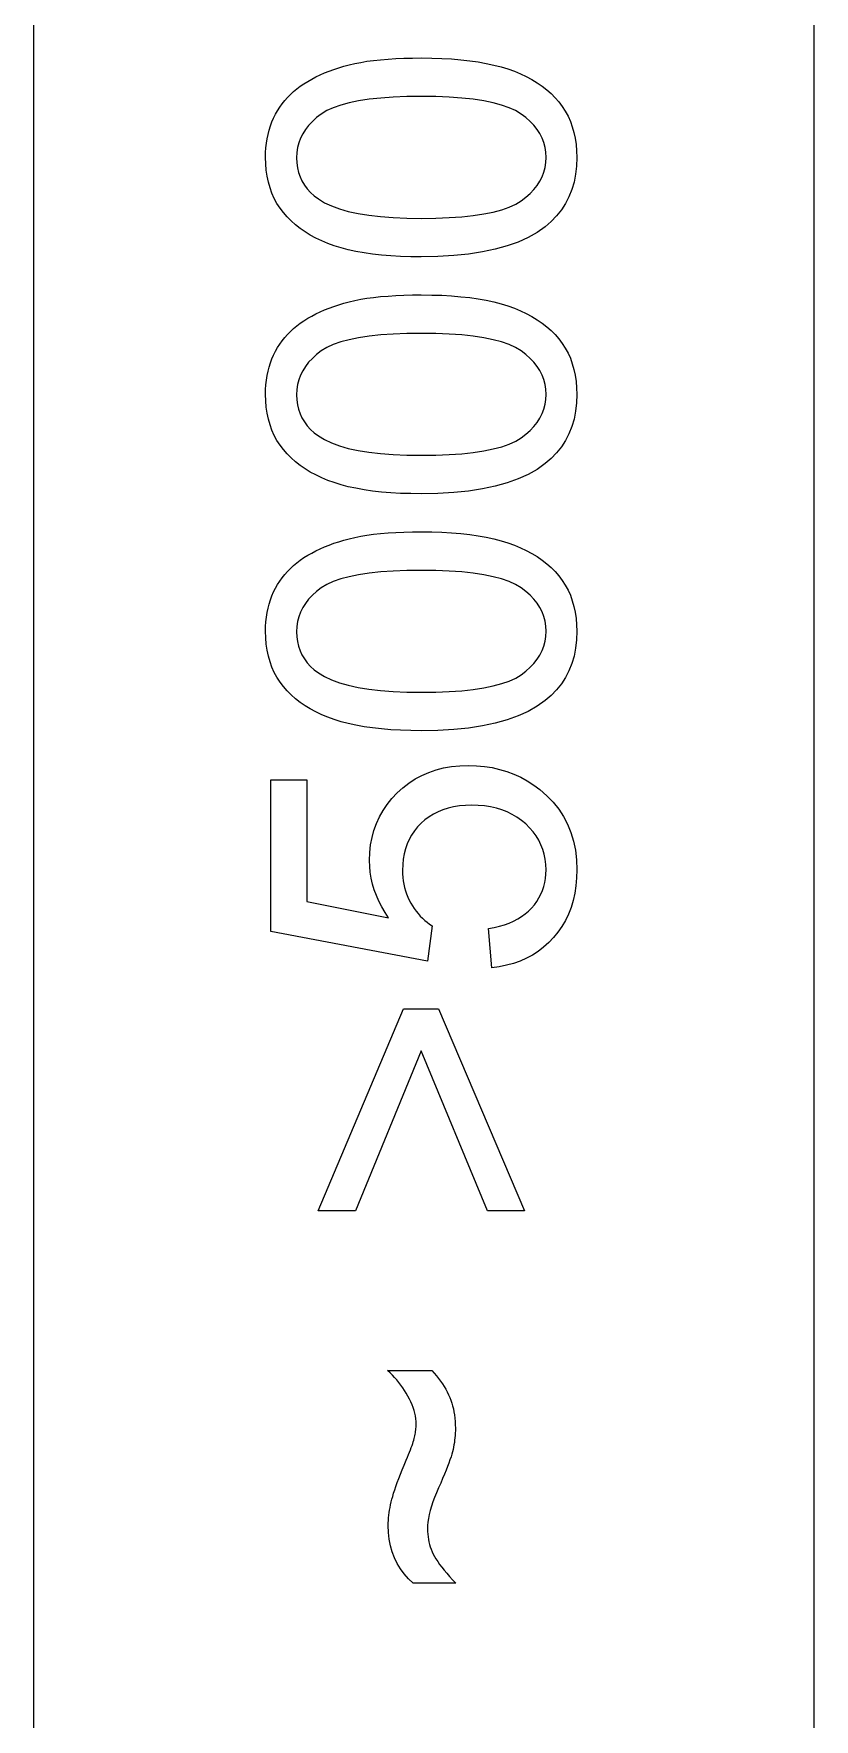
# Model space of a CAD drawing. Extents: x 23 to 417, y 3 to 294.
# Drawn here: x 228.2 to 230.76, y 15.36 to 20.88 of the extents above; entities that cross this region are included whole.
import ezdxf

# ---------------------------------------------------------------- set-up
doc = ezdxf.new("R2010")
doc.units = 0

msp = doc.modelspace()

# ---------------------------------------------------------------- linework, layer by layer
at = {"color": 7, "lineweight": 13}
for p, q in [((228.1969, 10.2218), (228.1969, 50.2218)), ((230.7576, 10.2218), (230.7576, 50.2218))]:
    msp.add_line(p, q, dxfattribs=at)
for points in [[(229.4684, 20.1508), (229.4336, 20.1512), (229.4002, 20.1523), (229.3682, 20.1541), (229.3376, 20.1567), (229.3083, 20.16), (229.2805, 20.164), (229.254, 20.1687), (229.2289, 20.1742), (229.2052, 20.1804), (229.1829, 20.1873), (229.1618, 20.195), (229.1416, 20.2033), (229.1225, 20.2124), (229.1043, 20.2222), (229.0871, 20.2327), (229.0709, 20.2439), (229.0558, 20.2558), (229.0415, 20.2684), (229.0283, 20.2817), (229.0161, 20.2958), (229.005, 20.3106), (228.995, 20.3261), (228.9862, 20.3423), (228.9786, 20.3593), (228.9721, 20.377), (228.9668, 20.3955), (228.9627, 20.4148), (228.9598, 20.4347), (228.958, 20.4554), (228.9574, 20.4769), (228.9578, 20.4928), (228.9587, 20.5083), (228.9604, 20.5234), (228.9626, 20.5381), (228.9655, 20.5524), (228.9691, 20.5664), (228.9733, 20.5799), (228.9782, 20.593), (228.9837, 20.6058), (228.9898, 20.6181), (228.9966, 20.63), (229.004, 20.6415), (229.0119, 20.6526), (229.0203, 20.6633), (229.0294, 20.6735), (229.039, 20.6833), (229.0492, 20.6927), (229.06, 20.7017), (229.0714, 20.7102), (229.0833, 20.7184), (229.0958, 20.7261), (229.1088, 20.7335), (229.1223, 20.7406), (229.1364, 20.7473), (229.151, 20.7537), (229.1661, 20.7597), (229.1818, 20.7654), (229.198, 20.7708), (229.2147, 20.7758), (229.232, 20.7804), (229.2501, 20.7847), (229.2695, 20.7885), (229.2901, 20.7919), (229.3119, 20.7948), (229.3349, 20.7973), (229.3592, 20.7993), (229.3846, 20.8009), (229.4113, 20.802), (229.4392, 20.8027), (229.4684, 20.8029), (229.5029, 20.8026), (229.536, 20.8015), (229.5678, 20.7997), (229.5983, 20.7972), (229.6274, 20.7939), (229.6551, 20.7899), (229.6815, 20.7852), (229.7065, 20.7798), (229.7302, 20.7737), (229.7525, 20.7668), (229.7736, 20.7592), (229.7937, 20.7509), (229.8129, 20.7419), (229.8311, 20.7321), (229.8483, 20.7217), (229.8645, 20.7105), (229.8798, 20.6986), (229.894, 20.686), (229.9073, 20.6727), (229.9196, 20.6587), (229.9308, 20.6439), (229.9408, 20.6284), (229.9497, 20.6121), (229.9573, 20.595), (229.9638, 20.5772), (229.9691, 20.5587), (229.9733, 20.5394), (229.9762, 20.5193), (229.978, 20.4985), (229.9786, 20.4769), (229.9776, 20.4486), (229.9744, 20.4215), (229.9693, 20.3957), (229.962, 20.3711), (229.9527, 20.3478), (229.9413, 20.3257), (229.9278, 20.3049), (229.9122, 20.2852), (229.8946, 20.2669), (229.8749, 20.2497), (229.8484, 20.2309), (229.8187, 20.2141), (229.7859, 20.1993), (229.7499, 20.1864), (229.7108, 20.1756), (229.6686, 20.1667), (229.6233, 20.1597), (229.5748, 20.1548), (229.5231, 20.1518)], [(229.4684, 20.277), (229.516, 20.2776), (229.5603, 20.2793), (229.6013, 20.2822), (229.639, 20.2862), (229.6734, 20.2914), (229.7045, 20.2978), (229.7324, 20.3053), (229.7569, 20.3139), (229.7782, 20.3237), (229.7961, 20.3347), (229.8116, 20.3465), (229.8255, 20.3588), (229.8377, 20.3717), (229.8483, 20.3851), (229.8573, 20.399), (229.8646, 20.4135), (229.8703, 20.4286), (229.8744, 20.4441), (229.8768, 20.4602), (229.8776, 20.4769), (229.8768, 20.4935), (229.8744, 20.5096), (229.8703, 20.5252), (229.8645, 20.5402), (229.8572, 20.5547), (229.8482, 20.5687), (229.8375, 20.5821), (229.8252, 20.595), (229.8113, 20.6073), (229.7958, 20.6191), (229.7778, 20.6301), (229.7565, 20.6399), (229.7319, 20.6485), (229.7041, 20.656), (229.673, 20.6623), (229.6386, 20.6675), (229.601, 20.6716), (229.56, 20.6744), (229.5158, 20.6762), (229.4684, 20.6768), (229.4206, 20.6762), (229.3762, 20.6744), (229.3351, 20.6716), (229.2973, 20.6675), (229.2629, 20.6623), (229.2317, 20.656), (229.2039, 20.6485), (229.1794, 20.6399), (229.1581, 20.6301), (229.1402, 20.6191), (229.1248, 20.6073), (229.111, 20.5949), (229.0988, 20.582), (229.0883, 20.5685), (229.0794, 20.5544), (229.0721, 20.5398), (229.0664, 20.5245), (229.0623, 20.5088), (229.0599, 20.4924), (229.0591, 20.4755), (229.0598, 20.459), (229.0619, 20.4431), (229.0655, 20.4278), (229.0705, 20.4133), (229.077, 20.3995), (229.0849, 20.3863), (229.0942, 20.3738), (229.1049, 20.362), (229.1171, 20.3509), (229.1307, 20.3405), (229.1505, 20.3284), (229.1735, 20.3176), (229.1995, 20.3081), (229.2286, 20.2999), (229.2608, 20.2929), (229.2961, 20.2872), (229.3345, 20.2827), (229.3761, 20.2796), (229.4207, 20.2777)], [(229.4684, 19.3739), (229.4336, 19.3743), (229.4002, 19.3753), (229.3682, 19.3772), (229.3376, 19.3797), (229.3083, 19.383), (229.2805, 19.387), (229.254, 19.3918), (229.2289, 19.3972), (229.2052, 19.4035), (229.1829, 19.4104), (229.1618, 19.418), (229.1416, 19.4264), (229.1225, 19.4355), (229.1043, 19.4453), (229.0871, 19.4557), (229.0709, 19.4669), (229.0558, 19.4789), (229.0415, 19.4915), (229.0283, 19.5048), (229.0161, 19.5188), (229.005, 19.5336), (228.995, 19.5491), (228.9862, 19.5654), (228.9786, 19.5824), (228.9721, 19.6001), (228.9668, 19.6186), (228.9627, 19.6378), (228.9598, 19.6578), (228.958, 19.6785), (228.9574, 19.6999), (228.9578, 19.7158), (228.9587, 19.7314), (228.9604, 19.7465), (228.9626, 19.7612), (228.9655, 19.7755), (228.9691, 19.7894), (228.9733, 19.8029), (228.9782, 19.8161), (228.9837, 19.8288), (228.9898, 19.8411), (228.9966, 19.8531), (229.004, 19.8646), (229.0119, 19.8757), (229.0203, 19.8863), (229.0294, 19.8966), (229.039, 19.9064), (229.0492, 19.9158), (229.06, 19.9247), (229.0714, 19.9333), (229.0833, 19.9414), (229.0958, 19.9492), (229.1088, 19.9566), (229.1223, 19.9636), (229.1364, 19.9703), (229.151, 19.9767), (229.1661, 19.9828), (229.1818, 19.9885), (229.198, 19.9938), (229.2147, 19.9988), (229.232, 20.0035), (229.2501, 20.0078), (229.2695, 20.0116), (229.2901, 20.015), (229.3119, 20.0179), (229.3349, 20.0204), (229.3592, 20.0224), (229.3846, 20.024), (229.4113, 20.0251), (229.4392, 20.0258), (229.4684, 20.026), (229.5029, 20.0256), (229.536, 20.0246), (229.5678, 20.0228), (229.5983, 20.0202), (229.6274, 20.017), (229.6551, 20.013), (229.6815, 20.0083), (229.7065, 20.0029), (229.7302, 19.9967), (229.7525, 19.9899), (229.7736, 19.9823), (229.7937, 19.974), (229.8129, 19.9649), (229.8311, 19.9552), (229.8483, 19.9447), (229.8645, 19.9336), (229.8798, 19.9217), (229.894, 19.9091), (229.9073, 19.8958), (229.9196, 19.8817), (229.9308, 19.867), (229.9408, 19.8514), (229.9497, 19.8351), (229.9573, 19.8181), (229.9638, 19.8003), (229.9691, 19.7817), (229.9733, 19.7624), (229.9762, 19.7424), (229.978, 19.7215), (229.9786, 19.6999), (229.9776, 19.6716), (229.9744, 19.6446), (229.9693, 19.6188), (229.962, 19.5942), (229.9527, 19.5709), (229.9413, 19.5488), (229.9278, 19.5279), (229.9122, 19.5083), (229.8946, 19.4899), (229.8749, 19.4728), (229.8484, 19.454), (229.8187, 19.4372), (229.7859, 19.4224), (229.7499, 19.4095), (229.7108, 19.3986), (229.6686, 19.3897), (229.6233, 19.3828), (229.5748, 19.3778), (229.5231, 19.3749)], [(229.4684, 19.5001), (229.516, 19.5007), (229.5603, 19.5024), (229.6013, 19.5053), (229.639, 19.5093), (229.6734, 19.5145), (229.7045, 19.5208), (229.7324, 19.5283), (229.7569, 19.537), (229.7782, 19.5468), (229.7961, 19.5577), (229.8116, 19.5695), (229.8255, 19.5819), (229.8377, 19.5947), (229.8483, 19.6081), (229.8573, 19.6221), (229.8646, 19.6366), (229.8703, 19.6516), (229.8744, 19.6672), (229.8768, 19.6833), (229.8776, 19.6999), (229.8768, 19.7166), (229.8744, 19.7327), (229.8703, 19.7483), (229.8645, 19.7633), (229.8572, 19.7778), (229.8482, 19.7917), (229.8375, 19.8052), (229.8252, 19.818), (229.8113, 19.8304), (229.7958, 19.8422), (229.7778, 19.8531), (229.7565, 19.8629), (229.7319, 19.8716), (229.7041, 19.8791), (229.673, 19.8854), (229.6386, 19.8906), (229.601, 19.8946), (229.56, 19.8975), (229.5158, 19.8992), (229.4684, 19.8998), (229.4206, 19.8992), (229.3762, 19.8975), (229.3351, 19.8946), (229.2973, 19.8906), (229.2629, 19.8854), (229.2317, 19.8791), (229.2039, 19.8716), (229.1794, 19.8629), (229.1581, 19.8531), (229.1402, 19.8422), (229.1248, 19.8304), (229.111, 19.818), (229.0988, 19.805), (229.0883, 19.7915), (229.0794, 19.7775), (229.0721, 19.7628), (229.0664, 19.7476), (229.0623, 19.7318), (229.0599, 19.7155), (229.0591, 19.6986), (229.0598, 19.682), (229.0619, 19.6661), (229.0655, 19.6509), (229.0705, 19.6364), (229.077, 19.6225), (229.0849, 19.6094), (229.0942, 19.5969), (229.1049, 19.5851), (229.1171, 19.574), (229.1307, 19.5635), (229.1505, 19.5515), (229.1735, 19.5407), (229.1995, 19.5312), (229.2286, 19.5229), (229.2608, 19.5159), (229.2961, 19.5102), (229.3345, 19.5058), (229.3761, 19.5026), (229.4207, 19.5007)], [(229.4684, 18.5969), (229.4336, 18.5973), (229.4002, 18.5984), (229.3682, 18.6002), (229.3376, 18.6028), (229.3083, 18.6061), (229.2805, 18.6101), (229.254, 18.6148), (229.2289, 18.6203), (229.2052, 18.6265), (229.1829, 18.6334), (229.1618, 18.6411), (229.1416, 18.6495), (229.1225, 18.6585), (229.1043, 18.6683), (229.0871, 18.6788), (229.0709, 18.69), (229.0558, 18.7019), (229.0415, 18.7145), (229.0283, 18.7279), (229.0161, 18.7419), (229.005, 18.7567), (228.995, 18.7722), (228.9862, 18.7884), (228.9786, 18.8054), (228.9721, 18.8232), (228.9668, 18.8416), (228.9627, 18.8609), (228.9598, 18.8808), (228.958, 18.9015), (228.9574, 18.923), (228.9578, 18.9389), (228.9587, 18.9544), (228.9604, 18.9695), (228.9626, 18.9842), (228.9655, 18.9985), (228.9691, 19.0125), (228.9733, 19.026), (228.9782, 19.0391), (228.9837, 19.0519), (228.9898, 19.0642), (228.9966, 19.0761), (229.004, 19.0876), (229.0119, 19.0987), (229.0203, 19.1094), (229.0294, 19.1196), (229.039, 19.1294), (229.0492, 19.1388), (229.06, 19.1478), (229.0714, 19.1564), (229.0833, 19.1645), (229.0958, 19.1722), (229.1088, 19.1796), (229.1223, 19.1867), (229.1364, 19.1934), (229.151, 19.1998), (229.1661, 19.2058), (229.1818, 19.2115), (229.198, 19.2169), (229.2147, 19.2219), (229.232, 19.2265), (229.2501, 19.2308), (229.2695, 19.2347), (229.2901, 19.238), (229.3119, 19.241), (229.3349, 19.2434), (229.3592, 19.2455), (229.3846, 19.247), (229.4113, 19.2482), (229.4392, 19.2488), (229.4684, 19.2491), (229.5029, 19.2487), (229.536, 19.2476), (229.5678, 19.2458), (229.5983, 19.2433), (229.6274, 19.24), (229.6551, 19.236), (229.6815, 19.2313), (229.7065, 19.2259), (229.7302, 19.2198), (229.7525, 19.2129), (229.7736, 19.2053), (229.7937, 19.197), (229.8129, 19.188), (229.8311, 19.1783), (229.8483, 19.1678), (229.8645, 19.1566), (229.8798, 19.1447), (229.894, 19.1321), (229.9073, 19.1188), (229.9196, 19.1048), (229.9308, 19.09), (229.9408, 19.0745), (229.9497, 19.0582), (229.9573, 19.0412), (229.9638, 19.0234), (229.9691, 19.0048), (229.9733, 18.9855), (229.9762, 18.9654), (229.978, 18.9446), (229.9786, 18.923), (229.9776, 18.8947), (229.9744, 18.8676), (229.9693, 18.8418), (229.962, 18.8172), (229.9527, 18.7939), (229.9413, 18.7718), (229.9278, 18.751), (229.9122, 18.7314), (229.8946, 18.713), (229.8749, 18.6959), (229.8484, 18.6771), (229.8187, 18.6602), (229.7859, 18.6454), (229.7499, 18.6326), (229.7108, 18.6217), (229.6686, 18.6128), (229.6233, 18.6058), (229.5748, 18.6009), (229.5231, 18.5979)], [(229.4684, 18.7231), (229.516, 18.7237), (229.5603, 18.7254), (229.6013, 18.7283), (229.639, 18.7324), (229.6734, 18.7375), (229.7045, 18.7439), (229.7324, 18.7514), (229.7569, 18.76), (229.7782, 18.7698), (229.7961, 18.7808), (229.8116, 18.7926), (229.8255, 18.8049), (229.8377, 18.8178), (229.8483, 18.8312), (229.8573, 18.8452), (229.8646, 18.8596), (229.8703, 18.8747), (229.8744, 18.8902), (229.8768, 18.9064), (229.8776, 18.923), (229.8768, 18.9396), (229.8744, 18.9558), (229.8703, 18.9713), (229.8645, 18.9864), (229.8572, 19.0009), (229.8482, 19.0148), (229.8375, 19.0282), (229.8252, 19.0411), (229.8113, 19.0534), (229.7958, 19.0652), (229.7778, 19.0762), (229.7565, 19.086), (229.7319, 19.0946), (229.7041, 19.1021), (229.673, 19.1085), (229.6386, 19.1136), (229.601, 19.1177), (229.56, 19.1206), (229.5158, 19.1223), (229.4684, 19.1229), (229.4206, 19.1223), (229.3762, 19.1206), (229.3351, 19.1177), (229.2973, 19.1136), (229.2629, 19.1085), (229.2317, 19.1021), (229.2039, 19.0946), (229.1794, 19.086), (229.1581, 19.0762), (229.1402, 19.0652), (229.1248, 19.0534), (229.111, 19.041), (229.0988, 19.0281), (229.0883, 19.0146), (229.0794, 19.0005), (229.0721, 18.9859), (229.0664, 18.9707), (229.0623, 18.9549), (229.0599, 18.9385), (229.0591, 18.9216), (229.0598, 18.9051), (229.0619, 18.8892), (229.0655, 18.874), (229.0705, 18.8594), (229.077, 18.8456), (229.0849, 18.8324), (229.0942, 18.8199), (229.1049, 18.8081), (229.1171, 18.797), (229.1307, 18.7866), (229.1505, 18.7745), (229.1735, 18.7637), (229.1995, 18.7542), (229.2286, 18.746), (229.2608, 18.739), (229.2961, 18.7333), (229.3345, 18.7288), (229.3761, 18.7257), (229.4207, 18.7238)], [(229.6996, 17.82), (229.6887, 17.9489), (229.707, 17.9522), (229.7245, 17.9562), (229.741, 17.9609), (229.7565, 17.9664), (229.7711, 17.9727), (229.7848, 17.9797), (229.7976, 17.9875), (229.8094, 17.9961), (229.8203, 18.0054), (229.8302, 18.0154), (229.8392, 18.0261), (229.8473, 18.0372), (229.8544, 18.0487), (229.8606, 18.0606), (229.8658, 18.073), (229.87, 18.0858), (229.8734, 18.099), (229.8757, 18.1127), (229.8772, 18.1268), (229.8776, 18.1413), (229.877, 18.1587), (229.875, 18.1757), (229.8716, 18.192), (229.8669, 18.2079), (229.8609, 18.2231), (229.8536, 18.2379), (229.8449, 18.2521), (229.8349, 18.2657), (229.8235, 18.2788), (229.8108, 18.2914), (229.797, 18.303), (229.7823, 18.3135), (229.7667, 18.3227), (229.7503, 18.3306), (229.733, 18.3374), (229.7148, 18.3429), (229.6958, 18.3472), (229.6759, 18.3503), (229.6551, 18.3521), (229.6334, 18.3527), (229.6129, 18.3522), (229.5932, 18.3504), (229.5744, 18.3474), (229.5565, 18.3433), (229.5395, 18.338), (229.5233, 18.3315), (229.5081, 18.3238), (229.4937, 18.315), (229.4803, 18.305), (229.4677, 18.2937), (229.4561, 18.2816), (229.4458, 18.2687), (229.4367, 18.2551), (229.4288, 18.2407), (229.4221, 18.2256), (229.4167, 18.2098), (229.4124, 18.1933), (229.4094, 18.176), (229.4076, 18.158), (229.407, 18.1392), (229.4072, 18.1275), (229.408, 18.116), (229.4094, 18.1047), (229.4113, 18.0936), (229.4137, 18.0828), (229.4167, 18.0722), (229.4202, 18.0618), (229.4242, 18.0517), (229.4288, 18.0418), (229.4339, 18.0321), (229.4395, 18.0228), (229.4453, 18.0139), (229.4515, 18.0053), (229.458, 17.9972), (229.4649, 17.9895), (229.472, 17.9822), (229.4795, 17.9753), (229.4873, 17.9688), (229.4954, 17.9628), (229.5038, 17.9571), (229.4888, 17.8418), (228.9752, 17.9387), (228.9752, 18.436), (229.0925, 18.436), (229.0925, 18.0369), (229.3613, 17.983), (229.3493, 18.0011), (229.3387, 18.0194), (229.3293, 18.0379), (229.3211, 18.0565), (229.3142, 18.0753), (229.3085, 18.0943), (229.3042, 18.1134), (229.301, 18.1328), (229.2991, 18.1523), (229.2985, 18.172), (229.2994, 18.1978), (229.3021, 18.2227), (229.3067, 18.2469), (229.313, 18.2702), (229.3212, 18.2927), (229.3312, 18.3144), (229.343, 18.3353), (229.3566, 18.3553), (229.372, 18.3746), (229.3892, 18.393), (229.4079, 18.4101), (229.4276, 18.4254), (229.4483, 18.4389), (229.4701, 18.4506), (229.4929, 18.4605), (229.5168, 18.4686), (229.5416, 18.4749), (229.5676, 18.4794), (229.5945, 18.4821), (229.6225, 18.483), (229.6493, 18.4822), (229.6753, 18.4799), (229.7007, 18.4759), (229.7252, 18.4704), (229.7491, 18.4632), (229.7721, 18.4545), (229.7945, 18.4443), (229.8161, 18.4324), (229.837, 18.4189), (229.8572, 18.4039), (229.8802, 18.384), (229.9009, 18.3626), (229.9191, 18.3399), (229.9349, 18.3157), (229.9482, 18.2902), (229.9592, 18.2632), (229.9677, 18.2348), (229.9737, 18.205), (229.9774, 18.1739), (229.9786, 18.1413), (229.9778, 18.1145), (229.9755, 18.0887), (229.9717, 18.0639), (229.9664, 18.0402), (229.9595, 18.0174), (229.9511, 17.9956), (229.9411, 17.9749), (229.9297, 17.9551), (229.9167, 17.9363), (229.9022, 17.9186), (229.8864, 17.9021), (229.8696, 17.887), (229.8519, 17.8735), (229.8331, 17.8614), (229.8133, 17.8508), (229.7926, 17.8417), (229.7708, 17.834), (229.7481, 17.8279), (229.7243, 17.8232)], [(229.5243, 17.6849), (229.8074, 17.0226), (229.6853, 17.0226), (229.4677, 17.5471), (229.2521, 17.0226), (229.13, 17.0226), (229.4097, 17.6849)], [(229.5816, 15.8016), (229.4418, 15.8016), (229.4262, 15.8165), (229.4123, 15.8323), (229.4, 15.849), (229.3894, 15.8666), (229.3804, 15.8851), (229.373, 15.9046), (229.3673, 15.9249), (229.3632, 15.9461), (229.3607, 15.9682), (229.3599, 15.9912), (229.36, 15.9994), (229.3604, 16.0077), (229.361, 16.0161), (229.3618, 16.0246), (229.3629, 16.0332), (229.3642, 16.0418), (229.3657, 16.0505), (229.3675, 16.0593), (229.3696, 16.0682), (229.3718, 16.0772), (229.3745, 16.0865), (229.3775, 16.0967), (229.3811, 16.1076), (229.3851, 16.1193), (229.3896, 16.1317), (229.3946, 16.1449), (229.4001, 16.1589), (229.406, 16.1736), (229.4124, 16.1891), (229.4192, 16.2054), (229.4231, 16.2146), (229.4266, 16.2233), (229.4299, 16.2315), (229.4329, 16.2393), (229.4356, 16.2466), (229.4381, 16.2534), (229.4402, 16.2598), (229.4422, 16.2656), (229.4438, 16.2711), (229.4452, 16.276), (229.4463, 16.2807), (229.4474, 16.2854), (229.4483, 16.2902), (229.4491, 16.2949), (229.4498, 16.2996), (229.4503, 16.3044), (229.4507, 16.3091), (229.451, 16.3139), (229.4512, 16.3186), (229.4513, 16.3234), (229.451, 16.3323), (229.4502, 16.3413), (229.4489, 16.3503), (229.447, 16.3594), (229.4447, 16.3685), (229.4417, 16.3777), (229.4383, 16.387), (229.4343, 16.3963), (229.4297, 16.4057), (229.4247, 16.4152), (229.4192, 16.4245), (229.4135, 16.4337), (229.4075, 16.4427), (229.4012, 16.4514), (229.3947, 16.4599), (229.3879, 16.4682), (229.3808, 16.4763), (229.3734, 16.4842), (229.3658, 16.4919), (229.3578, 16.4994), (229.5025, 16.4994), (229.5104, 16.4907), (229.5179, 16.4819), (229.525, 16.4731), (229.5316, 16.4643), (229.5378, 16.4555), (229.5435, 16.4466), (229.5487, 16.4378), (229.5535, 16.4289), (229.5579, 16.42), (229.5618, 16.4111), (229.5653, 16.402), (229.5684, 16.3927), (229.5712, 16.3832), (229.5736, 16.3735), (229.5756, 16.3636), (229.5773, 16.3534), (229.5786, 16.343), (229.5795, 16.3324), (229.58, 16.3215), (229.5802, 16.3105), (229.5801, 16.3023), (229.5798, 16.2942), (229.5794, 16.2862), (229.5787, 16.2783), (229.5778, 16.2705), (229.5768, 16.2627), (229.5755, 16.255), (229.5741, 16.2474), (229.5725, 16.2398), (229.5707, 16.2323), (229.5685, 16.2245), (229.5658, 16.2157), (229.5625, 16.2061), (229.5588, 16.1956), (229.5545, 16.1843), (229.5496, 16.172), (229.5443, 16.1589), (229.5384, 16.1449), (229.5319, 16.1301), (229.525, 16.1143), (229.5181, 16.0984), (229.512, 16.0831), (229.5065, 16.0683), (229.5018, 16.054), (229.4978, 16.0402), (229.4946, 16.027), (229.4921, 16.0144), (229.4903, 16.0023), (229.4892, 15.9907), (229.4888, 15.9796), (229.489, 15.9709), (229.4896, 15.9624), (229.4905, 15.9539), (229.4918, 15.9455), (229.4935, 15.9372), (229.4956, 15.9291), (229.498, 15.921), (229.5008, 15.913), (229.504, 15.9052), (229.5076, 15.8974), (229.5117, 15.8895), (229.5165, 15.8813), (229.5221, 15.8726), (229.5284, 15.8636), (229.5355, 15.8542), (229.5432, 15.8444), (229.5517, 15.8343), (229.5609, 15.8238), (229.5709, 15.8129)]]:
    msp.add_lwpolyline(points, close=True, dxfattribs=at)

doc.saveas('drawing.dxf')
